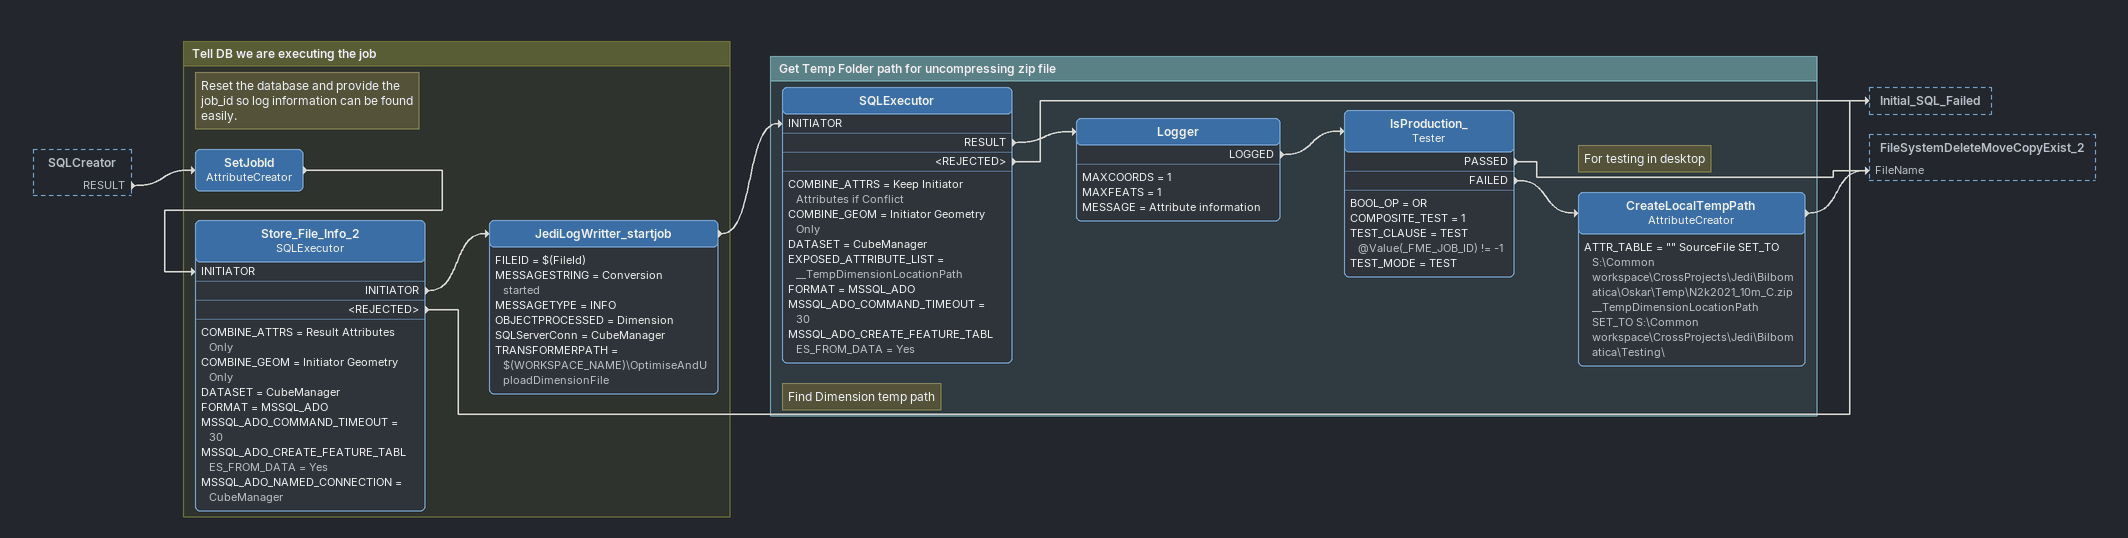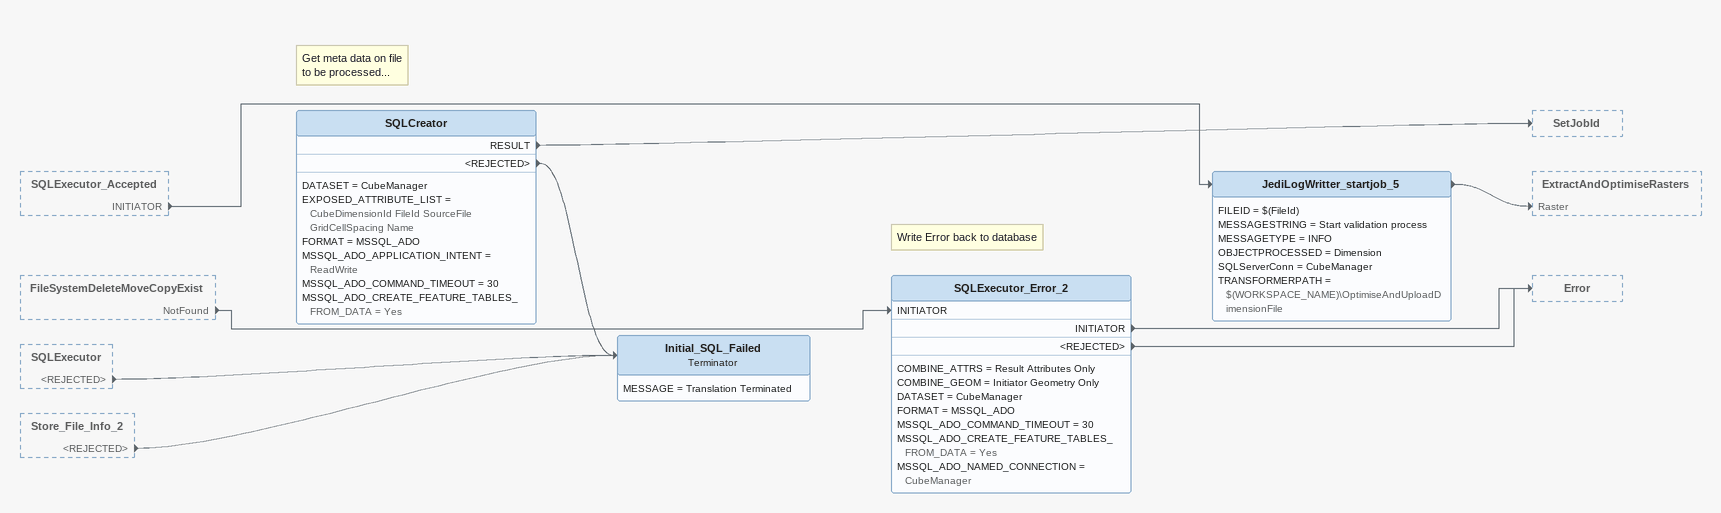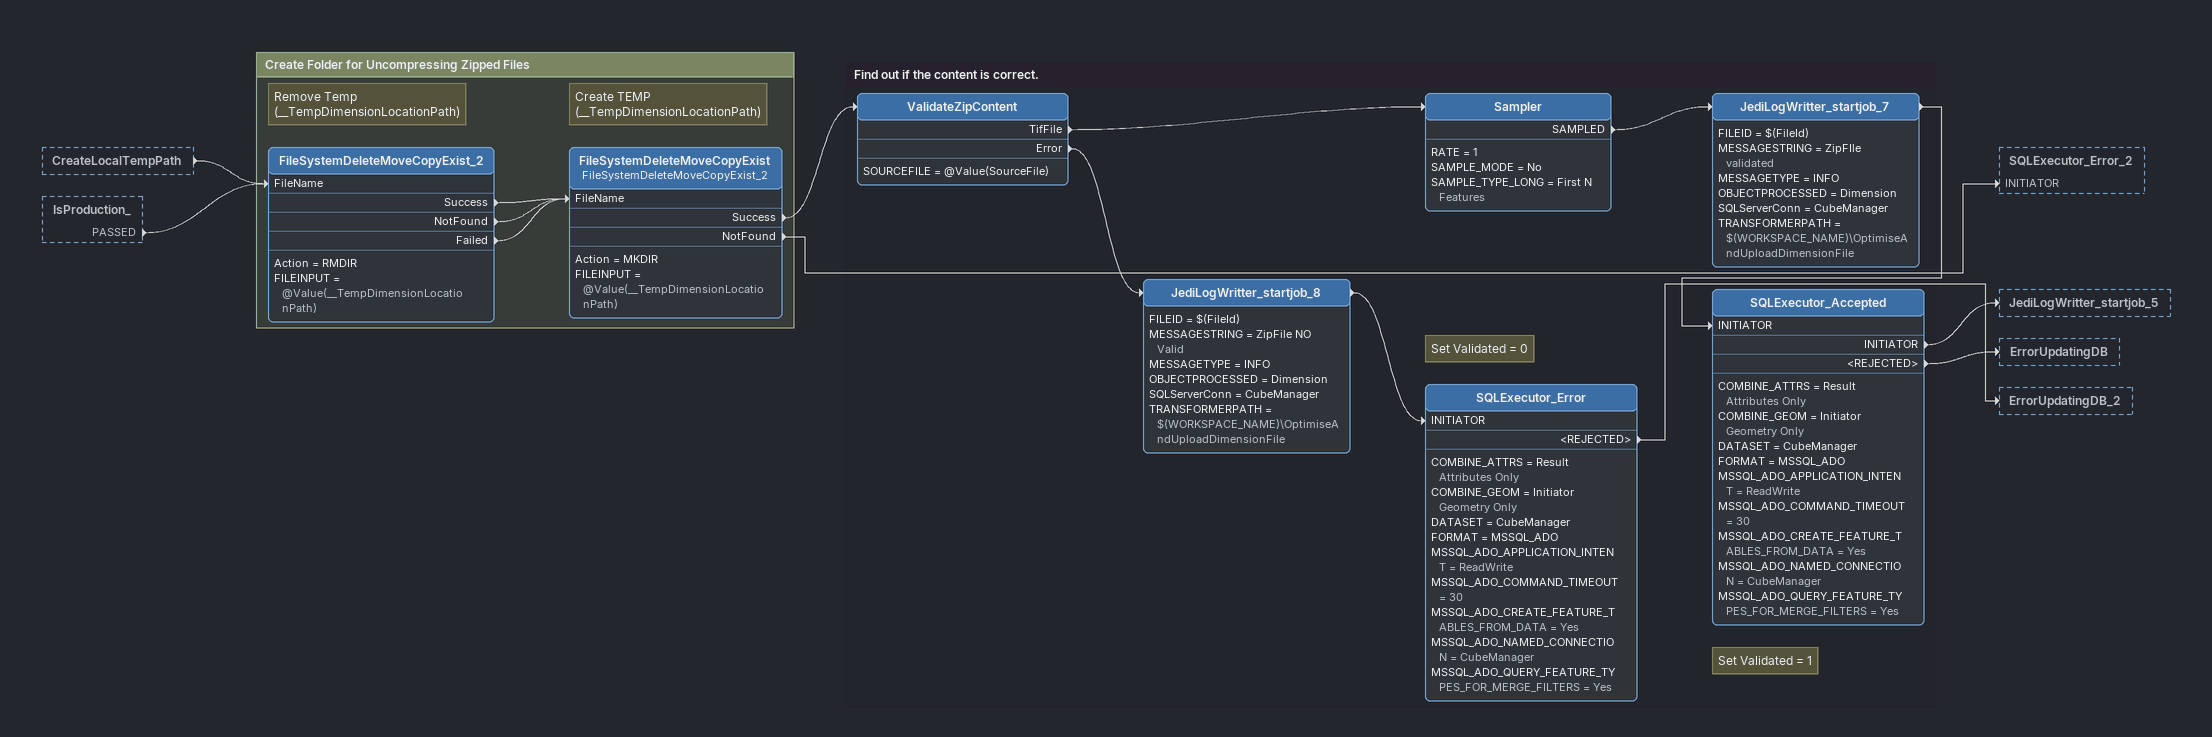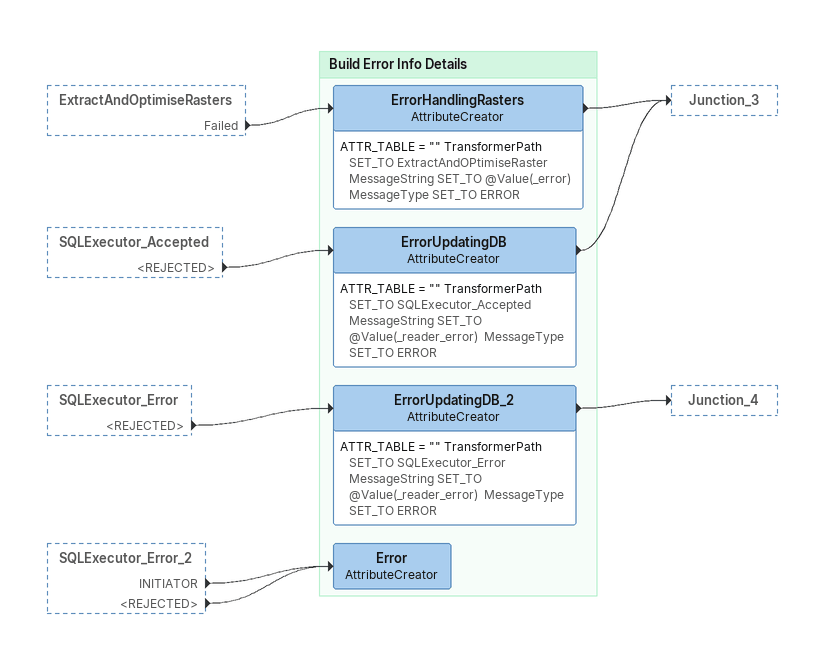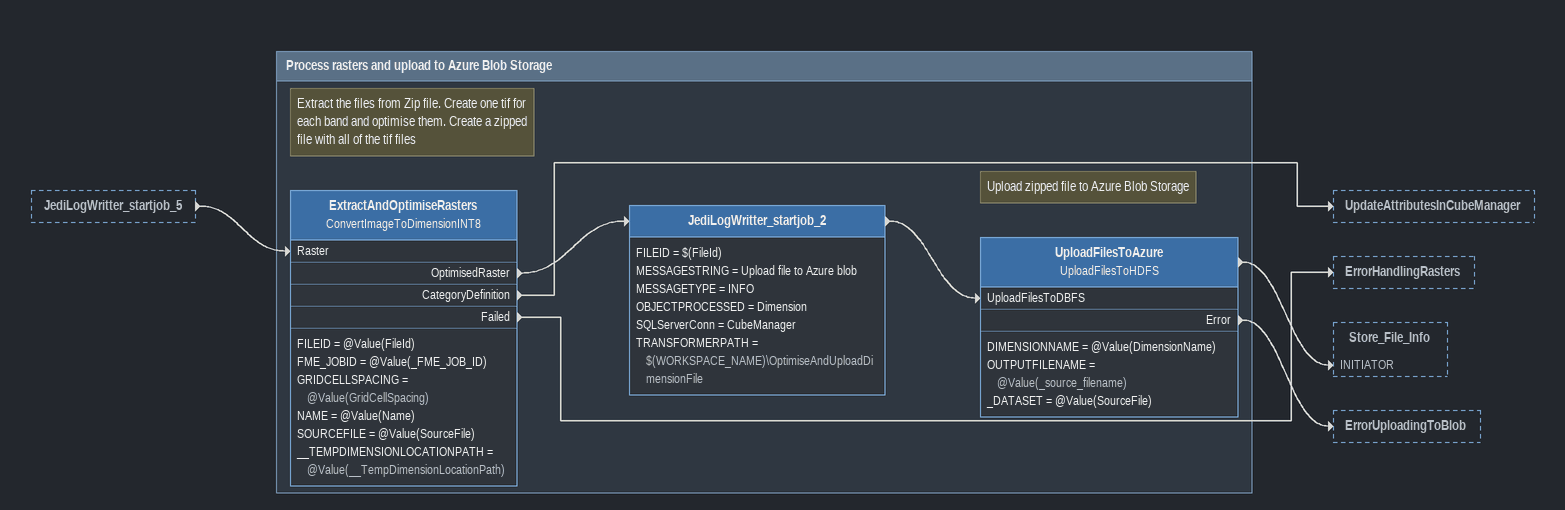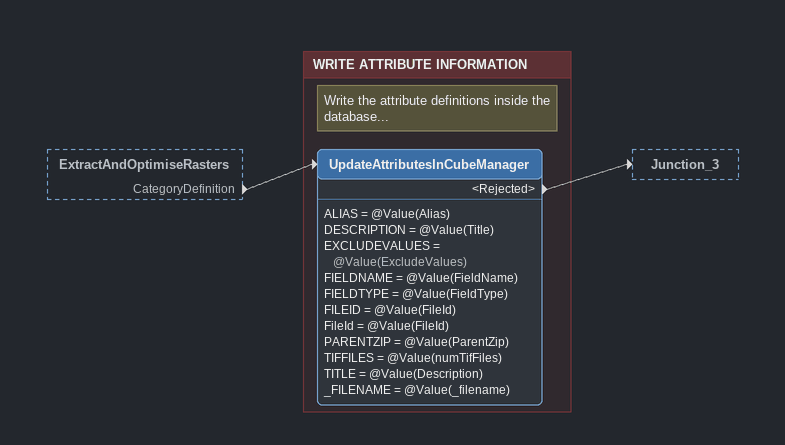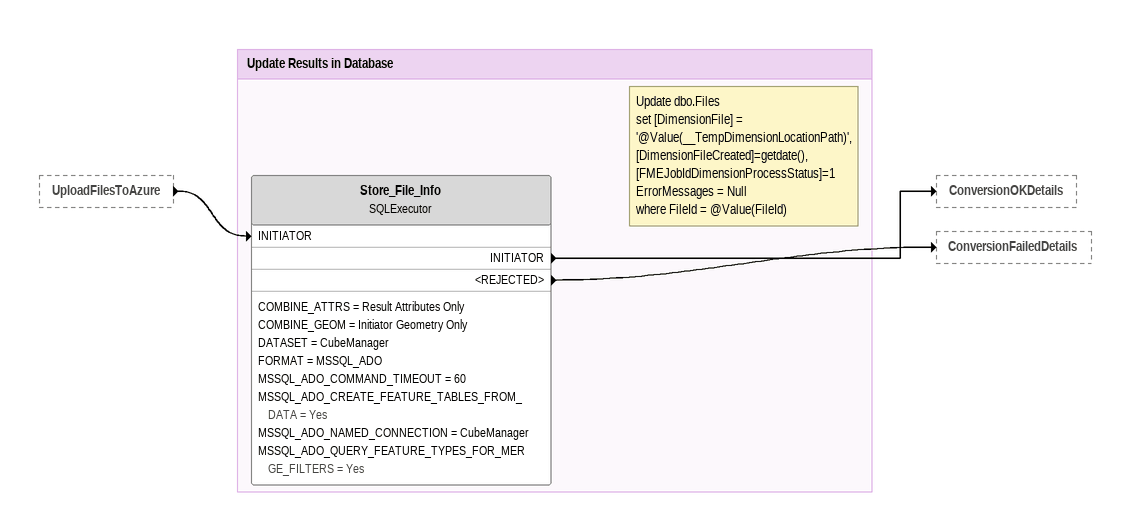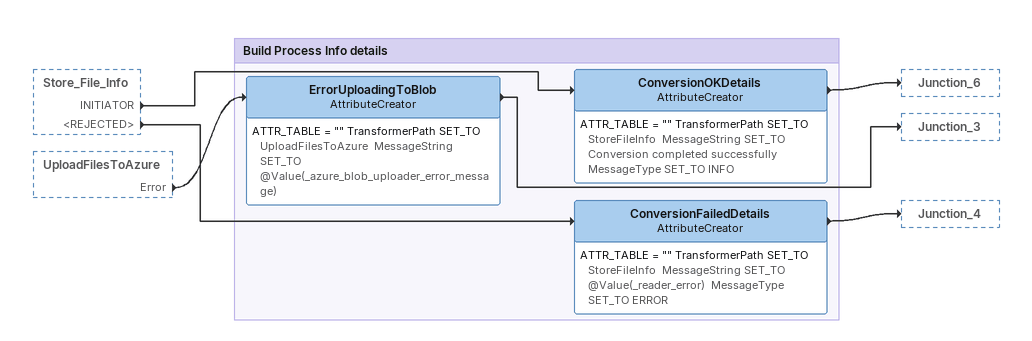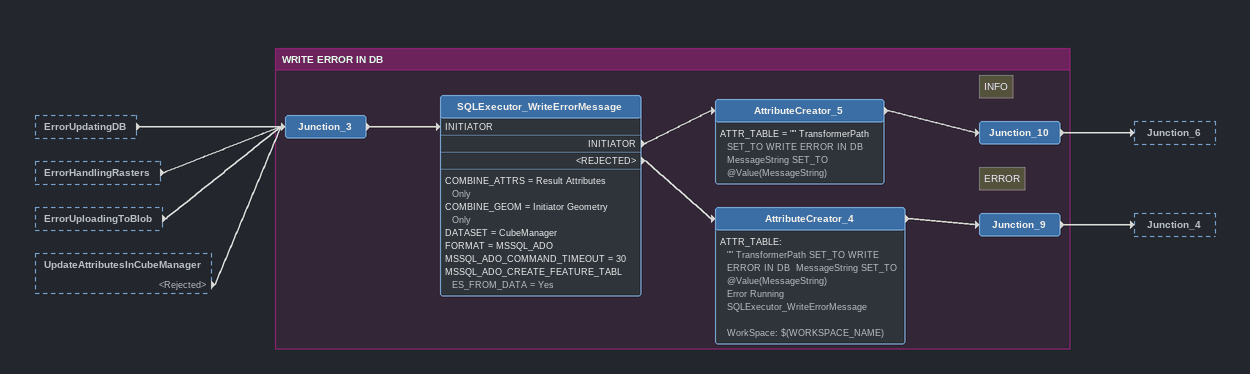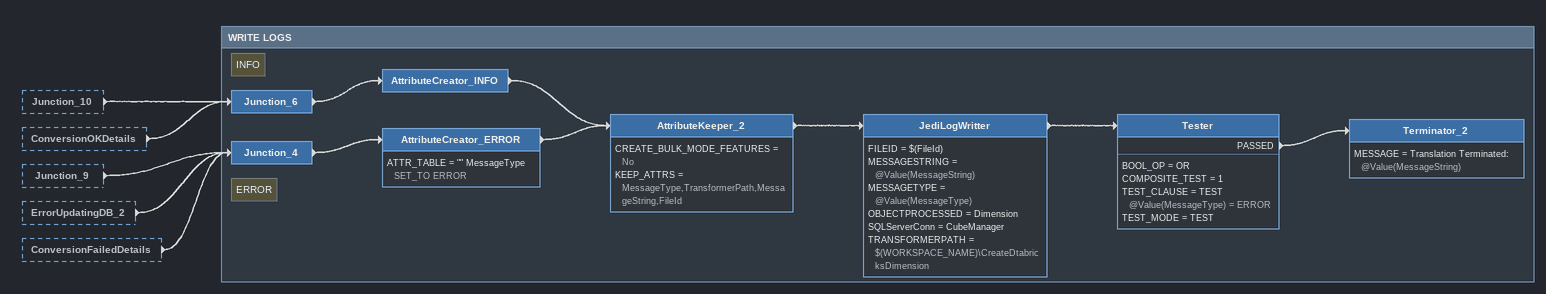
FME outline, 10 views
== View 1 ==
SQLCreator [outside]
    RESULT -> SetJobId

Bookmark: Tell DB we are executing the job
Note: Reset the database and provide the job_id so log information can be found easily.
SetJobId: AttributeCreator
    -> Store_File_Info_2 [INITIATOR]
Store_File_Info_2: SQLExecutor
    COMBINE_ATTRS = Result Attributes Only
    COMBINE_GEOM = Initiator Geometry Only
    DATASET = CubeManager
    FORMAT = MSSQL_ADO
    MSSQL_ADO_COMMAND_TIMEOUT = 30
    MSSQL_ADO_CREATE_FEATURE_TABLES_FROM_DATA = Yes
    MSSQL_ADO_NAMED_CONNECTION = CubeManager
    INITIATOR -> JediLogWritter_startjob
    <REJECTED> -> Initial_SQL_Failed
JediLogWritter_startjob
    FILEID = $(FileId)
    MESSAGESTRING = Conversion started
    MESSAGETYPE = INFO
    OBJECTPROCESSED = Dimension
    SQLServerConn = CubeManager
    TRANSFORMERPATH = $(WORKSPACE_NAME)\OptimiseAndUploadDimensionFile
    -> SQLExecutor [INITIATOR]

Bookmark: Get Temp Folder path for uncompressing zip file
Note: Find Dimension temp path
SQLExecutor
    COMBINE_ATTRS = Keep Initiator Attributes if Conflict
    COMBINE_GEOM = Initiator Geometry Only
    DATASET = CubeManager
    EXPOSED_ATTRIBUTE_LIST = __TempDimensionLocationPath
    FORMAT = MSSQL_ADO
    MSSQL_ADO_COMMAND_TIMEOUT = 30
    MSSQL_ADO_CREATE_FEATURE_TABLES_FROM_DATA = Yes
    RESULT -> Logger
    <REJECTED> -> Initial_SQL_Failed
Logger
    MAXCOORDS = 1
    MAXFEATS = 1
    MESSAGE = Attribute information
    LOGGED -> IsProduction_
IsProduction_: Tester
    BOOL_OP = OR
    COMPOSITE_TEST = 1
    TEST_CLAUSE = TEST @Value(_FME_JOB_ID) != -1
    TEST_MODE = TEST
    PASSED -> FileSystemDeleteMoveCopyExist_2 [FileName]
    FAILED -> CreateLocalTempPath
Note: For testing in desktop
CreateLocalTempPath: AttributeCreator
    ATTR_TABLE = "" SourceFile SET_TO S:\Common workspace\CrossProjects\Jedi\Bilbomatica\Oskar\Temp\N2k2021_10m_C.zip  __TempDimensionLocationPath SET_TO S:\Common workspace\CrossProjects\Jedi\Bilbomatica\Testing\
    -> FileSystemDeleteMoveCopyExist_2 [FileName]

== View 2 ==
SQLExecutor_Accepted [outside]
    INITIATOR -> JediLogWritter_startjob_5
FileSystemDeleteMoveCopyExist [outside]
    NotFound -> SQLExecutor_Error_2 [INITIATOR]
SQLExecutor [outside]
    <REJECTED> -> Initial_SQL_Failed
Store_File_Info_2 [outside]
    <REJECTED> -> Initial_SQL_Failed
Note: Get meta data on file / to be processed...
SQLCreator
    DATASET = CubeManager
    EXPOSED_ATTRIBUTE_LIST = CubeDimensionId FileId SourceFile GridCellSpacing Name
    FORMAT = MSSQL_ADO
    MSSQL_ADO_APPLICATION_INTENT = ReadWrite
    MSSQL_ADO_COMMAND_TIMEOUT = 30
    MSSQL_ADO_CREATE_FEATURE_TABLES_FROM_DATA = Yes
    RESULT -> SetJobId
    <REJECTED> -> Initial_SQL_Failed
JediLogWritter_startjob_5
    FILEID = $(FileId)
    MESSAGESTRING = Start validation process
    MESSAGETYPE = INFO
    OBJECTPROCESSED = Dimension
    SQLServerConn = CubeManager
    TRANSFORMERPATH = $(WORKSPACE_NAME)\OptimiseAndUploadDimensionFile
    -> ExtractAndOptimiseRasters [Raster]
Note: Write Error back to database
SQLExecutor_Error_2
    COMBINE_ATTRS = Result Attributes Only
    COMBINE_GEOM = Initiator Geometry Only
    DATASET = CubeManager
    FORMAT = MSSQL_ADO
    MSSQL_ADO_COMMAND_TIMEOUT = 30
    MSSQL_ADO_CREATE_FEATURE_TABLES_FROM_DATA = Yes
    MSSQL_ADO_NAMED_CONNECTION = CubeManager
    INITIATOR -> Error
    <REJECTED> -> Error
Initial_SQL_Failed: Terminator
    MESSAGE = Translation Terminated

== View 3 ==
CreateLocalTempPath [outside]
    -> FileSystemDeleteMoveCopyExist_2 [FileName]
IsProduction_ [outside]
    PASSED -> FileSystemDeleteMoveCopyExist_2 [FileName]

Bookmark: Create Folder for Uncompressing Zipped Files
Note: Remove Temp (__TempDimensionLocationPath)
FileSystemDeleteMoveCopyExist_2
    Action = RMDIR
    FILEINPUT = @Value(__TempDimensionLocationPath)
    Success -> FileSystemDeleteMoveCopyExist [FileName]
    NotFound -> FileSystemDeleteMoveCopyExist [FileName]
    Failed -> FileSystemDeleteMoveCopyExist [FileName]
Note: Create TEMP (__TempDimensionLocationPath)
FileSystemDeleteMoveCopyExist: FileSystemDeleteMoveCopyExist_2
    Action = MKDIR
    FILEINPUT = @Value(__TempDimensionLocationPath)
    Success -> ValidateZipContent
    NotFound -> SQLExecutor_Error_2 [INITIATOR]

Bookmark: Find out if the content is correct.
ValidateZipContent
    SOURCEFILE = @Value(SourceFile)
    TifFile -> Sampler
    Error -> JediLogWritter_startjob_8
Sampler
    RATE = 1
    SAMPLE_MODE = No
    SAMPLE_TYPE_LONG = First N Features
    SAMPLED -> JediLogWritter_startjob_7
JediLogWritter_startjob_7
    FILEID = $(FileId)
    MESSAGESTRING = ZipFIle validated
    MESSAGETYPE = INFO
    OBJECTPROCESSED = Dimension
    SQLServerConn = CubeManager
    TRANSFORMERPATH = $(WORKSPACE_NAME)\OptimiseAndUploadDimensionFile
    -> SQLExecutor_Accepted [INITIATOR]
Note: Set Validated = 1
SQLExecutor_Accepted
    COMBINE_ATTRS = Result Attributes Only
    COMBINE_GEOM = Initiator Geometry Only
    DATASET = CubeManager
    FORMAT = MSSQL_ADO
    MSSQL_ADO_APPLICATION_INTENT = ReadWrite
    MSSQL_ADO_COMMAND_TIMEOUT = 30
    MSSQL_ADO_CREATE_FEATURE_TABLES_FROM_DATA = Yes
    MSSQL_ADO_NAMED_CONNECTION = CubeManager
    MSSQL_ADO_QUERY_FEATURE_TYPES_FOR_MERGE_FILTERS = Yes
    INITIATOR -> JediLogWritter_startjob_5
    <REJECTED> -> ErrorUpdatingDB
JediLogWritter_startjob_8
    FILEID = $(FileId)
    MESSAGESTRING = ZipFile NO Valid
    MESSAGETYPE = INFO
    OBJECTPROCESSED = Dimension
    SQLServerConn = CubeManager
    TRANSFORMERPATH = $(WORKSPACE_NAME)\OptimiseAndUploadDimensionFile
    -> SQLExecutor_Error [INITIATOR]
Note: Set Validated = 0
SQLExecutor_Error
    COMBINE_ATTRS = Result Attributes Only
    COMBINE_GEOM = Initiator Geometry Only
    DATASET = CubeManager
    FORMAT = MSSQL_ADO
    MSSQL_ADO_APPLICATION_INTENT = ReadWrite
    MSSQL_ADO_COMMAND_TIMEOUT = 30
    MSSQL_ADO_CREATE_FEATURE_TABLES_FROM_DATA = Yes
    MSSQL_ADO_NAMED_CONNECTION = CubeManager
    MSSQL_ADO_QUERY_FEATURE_TYPES_FOR_MERGE_FILTERS = Yes
    <REJECTED> -> ErrorUpdatingDB_2

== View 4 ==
ExtractAndOptimiseRasters [outside]
    Failed -> ErrorHandlingRasters
SQLExecutor_Accepted [outside]
    <REJECTED> -> ErrorUpdatingDB
SQLExecutor_Error [outside]
    <REJECTED> -> ErrorUpdatingDB_2
SQLExecutor_Error_2 [outside]
    INITIATOR -> Error
    <REJECTED> -> Error

Bookmark: Build Error Info Details
ErrorHandlingRasters: AttributeCreator
    ATTR_TABLE = "" TransformerPath SET_TO ExtractAndOPtimiseRaster  MessageString SET_TO @Value(_error)  MessageType SET_TO ERROR
    -> Junction_3
ErrorUpdatingDB: AttributeCreator
    ATTR_TABLE = "" TransformerPath SET_TO SQLExecutor_Accepted  MessageString SET_TO @Value(_reader_error)  MessageType SET_TO ERROR
    -> Junction_3
ErrorUpdatingDB_2: AttributeCreator
    ATTR_TABLE = "" TransformerPath SET_TO SQLExecutor_Error  MessageString SET_TO @Value(_reader_error)  MessageType SET_TO ERROR
    -> Junction_4
Error: AttributeCreator

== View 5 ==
JediLogWritter_startjob_5 [outside]
    -> ExtractAndOptimiseRasters [Raster]

Bookmark: Process rasters and upload to Azure Blob Storage
Note: Extract the files from Zip file. Create one tif for each band and optimise them. Create a zipped file with all of the tif files
ExtractAndOptimiseRasters: ConvertImageToDimensionINT8
    FILEID = @Value(FileId)
    FME_JOBID = @Value(_FME_JOB_ID)
    GRIDCELLSPACING = @Value(GridCellSpacing)
    NAME = @Value(Name)
    SOURCEFILE = @Value(SourceFile)
    __TEMPDIMENSIONLOCATIONPATH = @Value(__TempDimensionLocationPath)
    OptimisedRaster -> JediLogWritter_startjob_2
    CategoryDefinition -> UpdateAttributesInCubeManager
    Failed -> ErrorHandlingRasters
JediLogWritter_startjob_2
    FILEID = $(FileId)
    MESSAGESTRING = Upload file to Azure blob
    MESSAGETYPE = INFO
    OBJECTPROCESSED = Dimension
    SQLServerConn = CubeManager
    TRANSFORMERPATH = $(WORKSPACE_NAME)\OptimiseAndUploadDimensionFile
    -> UploadFilesToAzure [UploadFilesToDBFS]
Note: Upload zipped file to Azure Blob Storage
UploadFilesToAzure: UploadFilesToHDFS
    DIMENSIONNAME = @Value(DimensionName)
    OUTPUTFILENAME = @Value(_source_filename)
    _DATASET = @Value(SourceFile)
    -> Store_File_Info [INITIATOR]
    Error -> ErrorUploadingToBlob

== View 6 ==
ExtractAndOptimiseRasters [outside]
    CategoryDefinition -> UpdateAttributesInCubeManager

Bookmark: WRITE ATTRIBUTE INFORMATION
Note: Write the attribute definitions inside the database...
UpdateAttributesInCubeManager
    ALIAS = @Value(Alias)
    DESCRIPTION = @Value(Title)
    EXCLUDEVALUES = @Value(ExcludeValues)
    FIELDNAME = @Value(FieldName)
    FIELDTYPE = @Value(FieldType)
    FILEID = @Value(FileId)
    FileId = @Value(FileId)
    PARENTZIP = @Value(ParentZip)
    TIFFILES = @Value(numTifFiles)
    TITLE = @Value(Description)
    _FILENAME = @Value(_filename)
    <Rejected> -> Junction_3

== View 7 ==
UploadFilesToAzure [outside]
    -> Store_File_Info [INITIATOR]

Bookmark: Update Results in Database
Note: Update dbo.Files / set [DimensionFile] = '@Value(__TempDimensionLocationPath)', / [DimensionFileCreated]=getdate(), / [FMEJobIdDimensionProcessStatus]=1 / ErrorMessages = Null / where FileId = @Value(FileId)
Store_File_Info: SQLExecutor
    COMBINE_ATTRS = Result Attributes Only
    COMBINE_GEOM = Initiator Geometry Only
    DATASET = CubeManager
    FORMAT = MSSQL_ADO
    MSSQL_ADO_COMMAND_TIMEOUT = 60
    MSSQL_ADO_CREATE_FEATURE_TABLES_FROM_DATA = Yes
    MSSQL_ADO_NAMED_CONNECTION = CubeManager
    MSSQL_ADO_QUERY_FEATURE_TYPES_FOR_MERGE_FILTERS = Yes
    INITIATOR -> ConversionOKDetails
    <REJECTED> -> ConversionFailedDetails

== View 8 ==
Store_File_Info [outside]
    INITIATOR -> ConversionOKDetails
    <REJECTED> -> ConversionFailedDetails
UploadFilesToAzure [outside]
    Error -> ErrorUploadingToBlob

Bookmark: Build Process Info details
ConversionOKDetails: AttributeCreator
    ATTR_TABLE = "" TransformerPath SET_TO StoreFileInfo  MessageString SET_TO Conversion completed successfully  MessageType SET_TO INFO
    -> Junction_6
ConversionFailedDetails: AttributeCreator
    ATTR_TABLE = "" TransformerPath SET_TO StoreFileInfo  MessageString SET_TO @Value(_reader_error)  MessageType SET_TO ERROR
    -> Junction_4
ErrorUploadingToBlob: AttributeCreator
    ATTR_TABLE = "" TransformerPath SET_TO UploadFilesToAzure  MessageString SET_TO @Value(_azure_blob_uploader_error_message)
    -> Junction_3

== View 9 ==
ErrorUpdatingDB [outside]
    -> Junction_3
ErrorHandlingRasters [outside]
    -> Junction_3
ErrorUploadingToBlob [outside]
    -> Junction_3
UpdateAttributesInCubeManager [outside]
    <Rejected> -> Junction_3

Bookmark: WRITE ERROR IN DB
Junction_3
    -> SQLExecutor_WriteErrorMessage [INITIATOR]
SQLExecutor_WriteErrorMessage
    COMBINE_ATTRS = Result Attributes Only
    COMBINE_GEOM = Initiator Geometry Only
    DATASET = CubeManager
    FORMAT = MSSQL_ADO
    MSSQL_ADO_COMMAND_TIMEOUT = 30
    MSSQL_ADO_CREATE_FEATURE_TABLES_FROM_DATA = Yes
    INITIATOR -> AttributeCreator_5
    <REJECTED> -> AttributeCreator_4
AttributeCreator_5
    ATTR_TABLE = "" TransformerPath SET_TO WRITE ERROR IN DB  MessageString SET_TO @Value(MessageString)
    -> Junction_10
Note: INFO
Junction_10
    -> Junction_6
AttributeCreator_4
    ATTR_TABLE:
      "" TransformerPath SET_TO WRITE ERROR IN DB  MessageString SET_TO @Value(MessageString)
      Error Running SQLExecutor_WriteErrorMessage

      WorkSpace: $(WORKSPACE_NAME)
    -> Junction_9
Note: ERROR
Junction_9
    -> Junction_4

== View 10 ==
Junction_10 [outside]
    -> Junction_6
ConversionOKDetails [outside]
    -> Junction_6
Junction_9 [outside]
    -> Junction_4
ErrorUpdatingDB_2 [outside]
    -> Junction_4
ConversionFailedDetails [outside]
    -> Junction_4

Bookmark: WRITE LOGS
Note: INFO
Junction_6
    -> AttributeCreator_INFO
AttributeCreator_INFO
    -> AttributeKeeper_2
Note: ERROR
Junction_4
    -> AttributeCreator_ERROR
AttributeCreator_ERROR
    ATTR_TABLE = "" MessageType SET_TO ERROR
    -> AttributeKeeper_2
AttributeKeeper_2
    CREATE_BULK_MODE_FEATURES = No
    KEEP_ATTRS = MessageType,TransformerPath,MessageString,FileId
    -> JediLogWritter
JediLogWritter
    FILEID = $(FileId)
    MESSAGESTRING = @Value(MessageString)
    MESSAGETYPE = @Value(MessageType)
    OBJECTPROCESSED = Dimension
    SQLServerConn = CubeManager
    TRANSFORMERPATH = $(WORKSPACE_NAME)\CreateDtabricksDimension
    -> Tester
Tester
    BOOL_OP = OR
    COMPOSITE_TEST = 1
    TEST_CLAUSE = TEST @Value(MessageType) = ERROR
    TEST_MODE = TEST
    PASSED -> Terminator_2
Terminator_2
    MESSAGE = Translation Terminated: @Value(MessageString)
